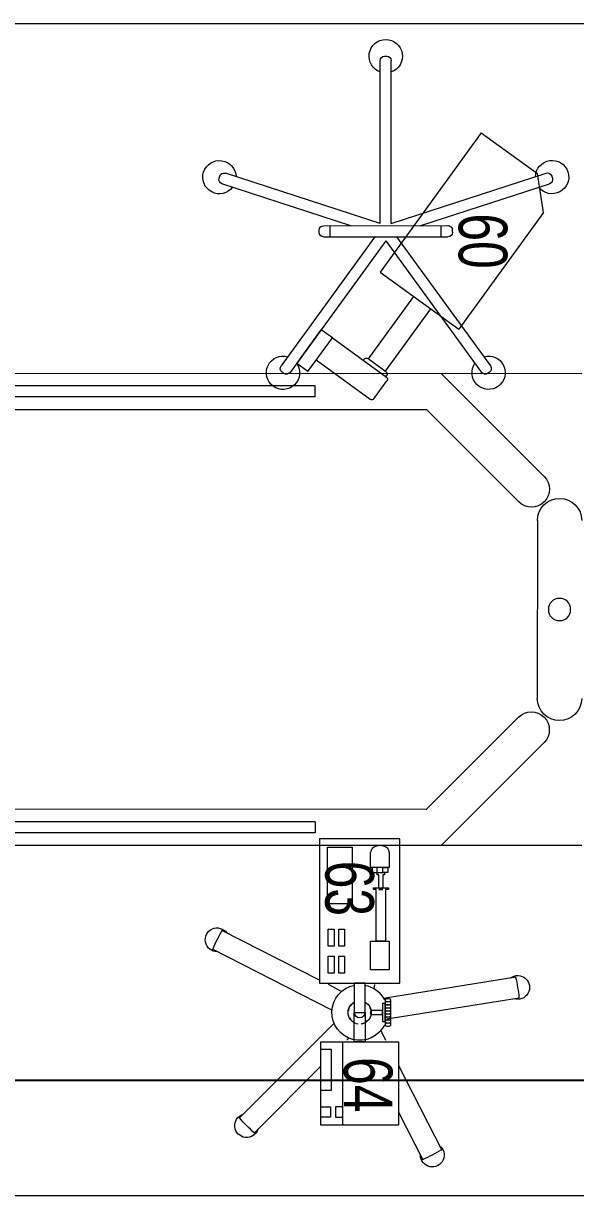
# Model space of a CAD drawing. Header units: metres. Extents: x -18745 to 220762, y -1579758 to -1356048.
# Drawn here: x 105085 to 106079, y -1462645 to -1460534 of the extents above; entities that cross this region are included whole.
import ezdxf

# ---------------------------------------------------------------- set-up
doc = ezdxf.new("R2010")
doc.units = ezdxf.units.M
doc.layers.get('0').update_dxf_attribs({"lineweight": 0})
doc.layers.add('A-100 - Copy$0$axes', color=8, linetype='Continuous')
for name, color, linetype, lineweight in [('A-100 - Copy$0$Medical Equipment and Furniture', 8, 'Continuous', 0), ('A-100 - Copy$0$Medical Equipment and Furniture1', 8, 'Continuous', 5), ('A-100 - Copy$0$Medical Equipment and Furniture2', 8, 'Continuous', 13)]:
    doc.layers.add(name, color=color, linetype=linetype, lineweight=lineweight)
doc.styles.add('A-100 - Copy$0$X3G_ENTITY_257CFD', font='swisscl.ttf', dxfattribs={"height": 200})

# ---------------------------------------------------------------- blocks, each defined once
blk = doc.blocks.new('A-100 - Copy$0$HF12177-P')
for p, q in [((0, 0), (-0.1724, 0.2372)), ((0, 0), (0.1724, 0.2372)), ((-0.0196, -0.007), (-0.1885, 0.2255)), ((0.0196, -0.007), (0.1885, 0.2255)), ((-0.12, -0.015), (-0.12, -0.019)), ((-0.112, -0.007), (0.112, -0.007)), ((-0.1, -0.007), (-0.1, -0.027)), ((0.1, -0.007), (0.1, -0.027)), ((0.12, -0.015), (0.12, -0.019)), ((-0.0631, -0.027), (-0.2951, -0.1024)), ((-0.01, -0.0308), (-0.2889, -0.1214)), ((-0.112, -0.027), (0.112, -0.027)), ((-0.01, -0.0308), (-0.01, -0.324)), ((0.01, -0.0308), (0.01, -0.324)), ((0.01, -0.0308), (0.2889, -0.1214)), ((0.0631, -0.027), (0.2951, -0.1024))]:
    blk.add_line(p, q)
for centre, radius, start, end in [((-0.1852, 0.2378), 0.03, 325.4712, 286.5288), ((0.1852, 0.2378), 0.03, 253.4712, 214.5288), ((-0.1821, 0.2302), 0.008, 126.3733, 216), ((0, -0.017), 0.315, 125.6267, 126.3733), ((-0.1788, 0.2325), 0.008, 36, 125.6267), ((0.1788, 0.2325), 0.008, 54.3733, 144), ((0, -0.017), 0.315, 53.6267, 54.3733), ((0.1821, 0.2302), 0.008, 324, 53.6267), ((-0.112, -0.015), 0.008, 90, 180), ((-0.112, -0.019), 0.008, 180, 270), ((0.112, -0.015), 0.008, 0, 90), ((0.112, -0.019), 0.008, 270, 0), ((-0.2996, -0.1144), 0.03, 37.4712, 358.5288), ((0.2996, -0.1144), 0.03, 181.4712, 142.5288), ((-0.2926, -0.11), 0.008, 108, 197.6267), ((0.2926, -0.11), 0.008, 342.3733, 72), ((0, -0.017), 0.315, 197.6267, 198.3733), ((-0.2914, -0.1138), 0.008, 198.3733, 288), ((0.2914, -0.1138), 0.008, 252, 341.6267), ((0, -0.017), 0.315, 341.6267, 342.3733), ((0, -0.332), 0.03, 109.4712, 70.5288), ((-0.002, -0.324), 0.008, 180, 269.6267), ((0, -0.017), 0.315, 269.6267, 270.3733), ((0.002, -0.324), 0.008, 270.3733, 0)]:
    blk.add_arc(centre, radius, start, end)
blk = doc.blocks.new('A-100 - Copy$0$MONITOR ARM PLAN')
for p, q in [((0.025, -0.49375, 0), (0.025, -0.18375, 0)), ((0.025, -0.18375, 0), (0.2, -0.18375, 0)), ((0.2, -0.44375, 0), (0.2, -0.18375, 0)), ((0.2, -0.44375, 0), (0.15, -0.49375, 0)), ((0.025, -0.49375, 0), (0.15, -0.49375, 0))]:
    blk.add_line(p, q)
at = {"layer": 'A-100 - Copy$0$Medical Equipment and Furniture1'}
for p, q in [((0.025, 0.0375), (0, 0.0375)), ((0, 0.0375), (0, -0.0375)), ((0.025, 0.0375), (0.025, -0.0375)), ((0.145, 0.0125), (0.025, 0.0125)), ((0.15, 0.0075), (0.15, -0.0325)), ((0.025, -0.0375), (0, -0.0375)), ((0.025, -0.0375), (0.145, -0.0375)), ((0.09375, -0.0375), (0.09375, -0.04)), ((0.14375, -0.0375), (0.14375, -0.04)), ((0.09875, -0.045), (0.13875, -0.045)), ((0.1, -0.045), (0.1, -0.18375)), ((0.1375, -0.045), (0.1375, -0.18375))]:
    blk.add_line(p, q, dxfattribs=at)
for centre, start, end in [((0.145, 0.0075, 0), 0, 90), ((0.09875, -0.04), 180, 270), ((0.13875, -0.04), 270, 360), ((0.145, -0.0325), 270, 0)]:
    blk.add_arc(centre, 0.005, start, end, dxfattribs=at)
blk = doc.blocks.new('A-100 - Copy$0$HF16786E-P')
at = {"layer": 'A-100 - Copy$0$Medical Equipment and Furniture1'}
for p, q in [((0, 0.425), (-2.14, 0.425)), ((-0.2531, 0.425), (-0.0678, 0.2397)), ((-0.48, 0.4025), (-1.66, 0.4025)), ((-0.48, 0.3825), (-0.48, 0.4025)), ((-0.48, 0.3825), (-1.66, 0.3825)), ((-0.28, 0.36), (-1.86, 0.36)), ((-0.28, 0.36), (-0.1137, 0.1937)), ((-0.08, -0.16), (-0.08, 0.16)), ((-0.1136, -0.1936), (-0.28, -0.36)), ((-0.0676, -0.2396), (-0.2531, -0.425)), ((-1.86, -0.36), (-0.28, -0.36)), ((-0.48, -0.3825), (-1.66, -0.3825)), ((-0.48, -0.3825), (-0.48, -0.4025)), ((-0.48, -0.4025), (-1.66, -0.4025)), ((-2.14, -0.425), (0, -0.425))]:
    blk.add_line(p, q, dxfattribs=at)
for points in [[(-0.48, 0.3825), (-0.48, 0.3825), (-0.48, 0.3825), (-0.48, 0.3825), (-0.48, 0.3825), (-0.48, 0.3825), (-0.48, 0.3825), (-0.48, 0.3825), (-0.48, 0.3825), (-0.48, 0.3825), (-0.48, 0.3825), (-0.48, 0.3825), (-0.48, 0.3825), (-0.48, 0.3825), (-0.48, 0.3825), (-0.48, 0.3825), (-0.48, 0.3825), (-0.48, 0.3825), (-0.48, 0.3825), (-0.48, 0.3825), (-0.48, 0.3825), (-0.48, 0.3825), (-0.48, 0.3825), (-0.48, 0.3825), (-0.48, 0.3825), (-0.48, 0.3825), (-0.48, 0.3825), (-0.48, 0.3825), (-0.48, 0.3825), (-0.48, 0.3825), (-0.48, 0.3825), (-0.48, 0.3825), (-0.48, 0.3825), (-0.48, 0.3825), (-0.48, 0.3825), (-0.48, 0.3825), (-0.48, 0.3825), (-0.48, 0.3825), (-0.48, 0.3825), (-0.48, 0.3825), (-0.48, 0.3825), (-0.48, 0.3825), (-0.48, 0.3825), (-0.48, 0.3825), (-0.48, 0.3825), (-0.48, 0.3825), (-0.48, 0.3825), (-0.48, 0.3825), (-0.48, 0.3825), (-0.48, 0.3825), (-0.48, 0.3825), (-0.48, 0.3825), (-0.48, 0.3825), (-0.48, 0.3825), (-0.48, 0.3825), (-0.48, 0.3825), (-0.48, 0.3825), (-0.48, 0.3825), (-0.48, 0.3825), (-0.48, 0.3825), (-0.48, 0.3825), (-0.48, 0.3825), (-0.48, 0.3825), (-0.48, 0.3825), (-0.48, 0.3825), (-0.48, 0.3825), (-0.48, 0.3825), (-0.48, 0.3825), (-0.48, 0.3825), (-0.48, 0.3825), (-0.48, 0.3825), (-0.48, 0.3825), (-0.48, 0.3825), (-0.48, 0.3825), (-0.48, 0.3825), (-0.48, 0.3825), (-0.48, 0.3825), (-0.48, 0.3825), (-0.48, 0.3825), (-0.48, 0.3825), (-0.48, 0.3825), (-0.48, 0.3825), (-0.48, 0.3825), (-0.48, 0.3825), (-0.48, 0.3825), (-0.48, 0.3825), (-0.48, 0.3825), (-0.48, 0.3825), (-0.48, 0.3825), (-0.48, 0.3825), (-0.48, 0.3825), (-0.48, 0.3825), (-0.48, 0.3825), (-0.48, 0.3825), (-0.48, 0.3825), (-0.48, 0.3825), (-0.48, 0.3825), (-0.48, 0.3825), (-0.48, 0.3825), (-0.48, 0.3825), (-0.48, 0.3825), (-0.48, 0.3825), (-0.48, 0.3825), (-0.48, 0.3825), (-0.48, 0.3825), (-0.48, 0.3825), (-0.48, 0.3825), (-0.48, 0.3825), (-0.48, 0.3825), (-0.48, 0.3825), (-0.48, 0.3825), (-0.48, 0.3825), (-0.48, 0.3825), (-0.48, 0.3825), (-0.48, 0.3825), (-0.48, 0.3825), (-0.48, 0.3825), (-0.48, 0.3825), (-0.48, 0.3825), (-0.48, 0.3825), (-0.48, 0.3825), (-0.48, 0.3825), (-0.48, 0.3825), (-0.48, 0.3825), (-0.48, 0.3825), (-0.48, 0.3825), (-0.48, 0.3825), (-0.48, 0.3825), (-0.48, 0.3825), (-0.48, 0.3825), (-0.48, 0.3825), (-0.48, 0.3825), (-0.48, 0.3825), (-0.48, 0.3825), (-0.48, 0.3825), (-0.48, 0.3825), (-0.48, 0.3825), (-0.48, 0.3825), (-0.48, 0.3825), (-0.48, 0.3825), (-0.48, 0.3825), (-0.48, 0.3825), (-0.48, 0.3825), (-0.48, 0.3825), (-0.48, 0.3825), (-0.48, 0.3825), (-0.48, 0.3825), (-0.48, 0.3825), (-0.48, 0.3825), (-0.48, 0.3825), (-0.48, 0.3825), (-0.48, 0.3825), (-0.48, 0.3825), (-0.48, 0.3825), (-0.48, 0.3825), (-0.48, 0.3825), (-0.48, 0.3825), (-0.48, 0.3825), (-0.48, 0.3825), (-0.48, 0.3825), (-0.48, 0.3825), (-0.48, 0.3825), (-0.48, 0.3825), (-0.48, 0.3825), (-0.48, 0.3825), (-0.48, 0.3825), (-0.48, 0.3825), (-0.48, 0.3825), (-0.48, 0.3825), (-0.48, 0.3825), (-0.48, 0.3825), (-0.48, 0.3825), (-0.48, 0.3825), (-0.48, 0.3825), (-0.48, 0.3825), (-0.48, 0.3825), (-0.48, 0.3825), (-0.48, 0.3825), (-0.48, 0.3825), (-0.48, 0.3825), (-0.48, 0.3825), (-0.48, 0.3825), (-0.48, 0.3825), (-0.48, 0.3825), (-0.48, 0.3825), (-0.48, 0.3825), (-0.48, 0.3825), (-0.48, 0.3825), (-0.48, 0.3825), (-0.48, 0.3825), (-0.48, 0.3825), (-0.48, 0.3825), (-0.48, 0.3825), (-0.48, 0.3825), (-0.48, 0.3825), (-0.48, 0.3825), (-0.48, 0.3825), (-0.48, 0.3825), (-0.48, 0.3825), (-0.48, 0.3825), (-0.48, 0.3825), (-0.48, 0.3825), (-0.48, 0.3825), (-0.48, 0.3825), (-0.48, 0.3825), (-0.48, 0.3825), (-0.48, 0.3825), (-0.48, 0.3825), (-0.48, 0.3825), (-0.48, 0.3825), (-0.48, 0.3825), (-0.48, 0.3825), (-0.48, 0.3825), (-0.48, 0.3825), (-0.48, 0.3825), (-0.48, 0.3825), (-0.48, 0.3825), (-0.48, 0.3825), (-0.48, 0.3825)], [(-0.48, 0.3825), (-0.48, 0.3825), (-0.48, 0.3825), (-0.48, 0.3825), (-0.48, 0.3825), (-0.48, 0.3825), (-0.48, 0.3825), (-0.48, 0.3825), (-0.48, 0.3825), (-0.48, 0.3825), (-0.48, 0.3825), (-0.48, 0.3825), (-0.48, 0.3825), (-0.48, 0.3825), (-0.48, 0.3825), (-0.48, 0.3825), (-0.48, 0.3825), (-0.48, 0.3825), (-0.48, 0.3825), (-0.48, 0.3825), (-0.48, 0.3825), (-0.48, 0.3825), (-0.48, 0.3825), (-0.48, 0.3825), (-0.48, 0.3825), (-0.48, 0.3825), (-0.48, 0.3825), (-0.48, 0.3825), (-0.48, 0.3825), (-0.48, 0.3825), (-0.48, 0.3825), (-0.48, 0.3825), (-0.48, 0.3825), (-0.48, 0.3825), (-0.48, 0.3825), (-0.48, 0.3825), (-0.48, 0.3825), (-0.48, 0.3825), (-0.48, 0.3825), (-0.48, 0.3825), (-0.48, 0.3825), (-0.48, 0.3825), (-0.48, 0.3825), (-0.48, 0.3825), (-0.48, 0.3825), (-0.48, 0.3825), (-0.48, 0.3825), (-0.48, 0.3825), (-0.48, 0.3825), (-0.48, 0.3825), (-0.48, 0.3825), (-0.48, 0.3825), (-0.48, 0.3825), (-0.48, 0.3825), (-0.48, 0.3825), (-0.48, 0.3825), (-0.48, 0.3825), (-0.48, 0.3825), (-0.48, 0.3825), (-0.48, 0.3825), (-0.48, 0.3825), (-0.48, 0.3825), (-0.48, 0.3825), (-0.48, 0.3825), (-0.48, 0.3825), (-0.48, 0.3825), (-0.48, 0.3825), (-0.48, 0.3825), (-0.48, 0.3825), (-0.48, 0.3825), (-0.48, 0.3825), (-0.48, 0.3825), (-0.48, 0.3825), (-0.48, 0.3825), (-0.48, 0.3825), (-0.48, 0.3825), (-0.48, 0.3825), (-0.48, 0.3825), (-0.48, 0.3825), (-0.48, 0.3825), (-0.48, 0.3825), (-0.48, 0.3825), (-0.48, 0.3825), (-0.48, 0.3825), (-0.48, 0.3825), (-0.48, 0.3825), (-0.48, 0.3825), (-0.48, 0.3825), (-0.48, 0.3825), (-0.48, 0.3825), (-0.48, 0.3825), (-0.48, 0.3825), (-0.48, 0.3825), (-0.48, 0.3825), (-0.48, 0.3825), (-0.48, 0.3825), (-0.48, 0.3825), (-0.48, 0.3825), (-0.48, 0.3825), (-0.48, 0.3825), (-0.48, 0.3825), (-0.48, 0.3825), (-0.48, 0.3825), (-0.48, 0.3825), (-0.48, 0.3825), (-0.48, 0.3825), (-0.48, 0.3825), (-0.48, 0.3825), (-0.48, 0.3825), (-0.48, 0.3825), (-0.48, 0.3825), (-0.48, 0.3825), (-0.48, 0.3825), (-0.48, 0.3825), (-0.48, 0.3825), (-0.48, 0.3825), (-0.48, 0.3825), (-0.48, 0.3825), (-0.48, 0.3825), (-0.48, 0.3825), (-0.48, 0.3825), (-0.48, 0.3825), (-0.48, 0.3825), (-0.48, 0.3825), (-0.48, 0.3825), (-0.48, 0.3825), (-0.48, 0.3825), (-0.48, 0.3825), (-0.48, 0.3825), (-0.48, 0.3825), (-0.48, 0.3825), (-0.48, 0.3825), (-0.48, 0.3825), (-0.48, 0.3825), (-0.48, 0.3825), (-0.48, 0.3825), (-0.48, 0.3825), (-0.48, 0.3825), (-0.48, 0.3825), (-0.48, 0.3825), (-0.48, 0.3825), (-0.48, 0.3825), (-0.48, 0.3825), (-0.48, 0.3825), (-0.48, 0.3825), (-0.48, 0.3825), (-0.48, 0.3825), (-0.48, 0.3825), (-0.48, 0.3825), (-0.48, 0.3825), (-0.48, 0.3825), (-0.48, 0.3825), (-0.48, 0.3825), (-0.48, 0.3825), (-0.48, 0.3825), (-0.48, 0.3825), (-0.48, 0.3825), (-0.48, 0.3825), (-0.48, 0.3825), (-0.48, 0.3825), (-0.48, 0.3825), (-0.48, 0.3825), (-0.48, 0.3825), (-0.48, 0.3825), (-0.48, 0.3825), (-0.48, 0.3825), (-0.48, 0.3825), (-0.48, 0.3825), (-0.48, 0.3825), (-0.48, 0.3825), (-0.48, 0.3825), (-0.48, 0.3825), (-0.48, 0.3825), (-0.48, 0.3825), (-0.48, 0.3825), (-0.48, 0.3825), (-0.48, 0.3825), (-0.48, 0.3825), (-0.48, 0.3825), (-0.48, 0.3825), (-0.48, 0.3825), (-0.48, 0.3825), (-0.48, 0.3825), (-0.48, 0.3825), (-0.48, 0.3825), (-0.48, 0.3825), (-0.48, 0.3825), (-0.48, 0.3825), (-0.48, 0.3825), (-0.48, 0.3825), (-0.48, 0.3825), (-0.48, 0.3825), (-0.48, 0.3825), (-0.48, 0.3825), (-0.48, 0.3825), (-0.48, 0.3825), (-0.48, 0.3825), (-0.48, 0.3825), (-0.48, 0.3825), (-0.48, 0.3825), (-0.48, 0.3825), (-0.48, 0.3825), (-0.48, 0.3825), (-0.48, 0.3825), (-0.48, 0.3825), (-0.48, 0.3825), (-0.48, 0.3825), (-0.48, 0.3825), (-0.48, 0.3825), (-0.48, 0.3825), (-0.48, 0.3825), (-0.48, 0.3825), (-0.48, 0.3825), (-0.48, 0.3825)], [(-0.48, 0.3825), (-0.48, 0.3825), (-0.48, 0.3825), (-0.48, 0.3825), (-0.48, 0.3825), (-0.48, 0.3825), (-0.48, 0.3825), (-0.48, 0.3825), (-0.48, 0.3825), (-0.48, 0.3825), (-0.48, 0.3825), (-0.48, 0.3825), (-0.48, 0.3825), (-0.48, 0.3825), (-0.48, 0.3825), (-0.48, 0.3825), (-0.48, 0.3825), (-0.48, 0.3825), (-0.48, 0.3825), (-0.48, 0.3825), (-0.48, 0.3825), (-0.48, 0.3825), (-0.48, 0.3825), (-0.48, 0.3825), (-0.48, 0.3825), (-0.48, 0.3825), (-0.48, 0.3825), (-0.48, 0.3825), (-0.48, 0.3825), (-0.48, 0.3825), (-0.48, 0.3825), (-0.48, 0.3825), (-0.48, 0.3825), (-0.48, 0.3825), (-0.48, 0.3825), (-0.48, 0.3825), (-0.48, 0.3825), (-0.48, 0.3825), (-0.48, 0.3825), (-0.48, 0.3825), (-0.48, 0.3825), (-0.48, 0.3825), (-0.48, 0.3825), (-0.48, 0.3825), (-0.48, 0.3825), (-0.48, 0.3825), (-0.48, 0.3825), (-0.48, 0.3825), (-0.48, 0.3825), (-0.48, 0.3825), (-0.48, 0.3825), (-0.48, 0.3825), (-0.48, 0.3825), (-0.48, 0.3825), (-0.48, 0.3825), (-0.48, 0.3825), (-0.48, 0.3825), (-0.48, 0.3825), (-0.48, 0.3825), (-0.48, 0.3825), (-0.48, 0.3825), (-0.48, 0.3825), (-0.48, 0.3825), (-0.48, 0.3825), (-0.48, 0.3825), (-0.48, 0.3825), (-0.48, 0.3825), (-0.48, 0.3825), (-0.48, 0.3825), (-0.48, 0.3825), (-0.48, 0.3825), (-0.48, 0.3825), (-0.48, 0.3825), (-0.48, 0.3825), (-0.48, 0.3825), (-0.48, 0.3825), (-0.48, 0.3825), (-0.48, 0.3825), (-0.48, 0.3825), (-0.48, 0.3825), (-0.48, 0.3825), (-0.48, 0.3825), (-0.48, 0.3825), (-0.48, 0.3825), (-0.48, 0.3825), (-0.48, 0.3825), (-0.48, 0.3825), (-0.48, 0.3825), (-0.48, 0.3825), (-0.48, 0.3825), (-0.48, 0.3825), (-0.48, 0.3825), (-0.48, 0.3825), (-0.48, 0.3825), (-0.48, 0.3825), (-0.48, 0.3825), (-0.48, 0.3825), (-0.48, 0.3825), (-0.48, 0.3825), (-0.48, 0.3825), (-0.48, 0.3825), (-0.48, 0.3825), (-0.48, 0.3825), (-0.48, 0.3825), (-0.48, 0.3825), (-0.48, 0.3825), (-0.48, 0.3825), (-0.48, 0.3825), (-0.48, 0.3825), (-0.48, 0.3825), (-0.48, 0.3825), (-0.48, 0.3825), (-0.48, 0.3825), (-0.48, 0.3825), (-0.48, 0.3825), (-0.48, 0.3825), (-0.48, 0.3825), (-0.48, 0.3825), (-0.48, 0.3825), (-0.48, 0.3825), (-0.48, 0.3825), (-0.48, 0.3825), (-0.48, 0.3825), (-0.48, 0.3825), (-0.48, 0.3825), (-0.48, 0.3825), (-0.48, 0.3825), (-0.48, 0.3825), (-0.48, 0.3825), (-0.48, 0.3825), (-0.48, 0.3825), (-0.48, 0.3825), (-0.48, 0.3825), (-0.48, 0.3825), (-0.48, 0.3825), (-0.48, 0.3825), (-0.48, 0.3825), (-0.48, 0.3825), (-0.48, 0.3825), (-0.48, 0.3825), (-0.48, 0.3825), (-0.48, 0.3825), (-0.48, 0.3825), (-0.48, 0.3825), (-0.48, 0.3825), (-0.48, 0.3825), (-0.48, 0.3825), (-0.48, 0.3825), (-0.48, 0.3825), (-0.48, 0.3825), (-0.48, 0.3825), (-0.48, 0.3825), (-0.48, 0.3825), (-0.48, 0.3825), (-0.48, 0.3825), (-0.48, 0.3825), (-0.48, 0.3825), (-0.48, 0.3825), (-0.48, 0.3825), (-0.48, 0.3825), (-0.48, 0.3825), (-0.48, 0.3825), (-0.48, 0.3825), (-0.48, 0.3825), (-0.48, 0.3825), (-0.48, 0.3825), (-0.48, 0.3825), (-0.48, 0.3825), (-0.48, 0.3825), (-0.48, 0.3825), (-0.48, 0.3825), (-0.48, 0.3825), (-0.48, 0.3825), (-0.48, 0.3825), (-0.48, 0.3825), (-0.48, 0.3825), (-0.48, 0.3825), (-0.48, 0.3825), (-0.48, 0.3825), (-0.48, 0.3825), (-0.48, 0.3825), (-0.48, 0.3825), (-0.48, 0.3825), (-0.48, 0.3825), (-0.48, 0.3825), (-0.48, 0.3825), (-0.48, 0.3825), (-0.48, 0.3825), (-0.48, 0.3825), (-0.48, 0.3825), (-0.48, 0.3825), (-0.48, 0.3825), (-0.48, 0.3825), (-0.48, 0.3825), (-0.48, 0.3825), (-0.48, 0.3825), (-0.48, 0.3825), (-0.48, 0.3825), (-0.48, 0.3825), (-0.48, 0.3825), (-0.48, 0.3825), (-0.48, 0.3825), (-0.48, 0.3825), (-0.48, 0.3825), (-0.48, 0.3825), (-0.48, 0.3825), (-0.48, 0.3825), (-0.48, 0.3825), (-0.48, 0.3825), (-0.48, 0.3825), (-0.48, 0.3825), (-0.48, 0.3825), (-0.48, 0.3825), (-0.48, 0.3825), (-0.48, 0.3825), (-0.48, 0.3825), (-0.48, 0.3825), (-0.48, 0.3825), (-0.48, 0.3825), (-0.48, 0.3825), (-0.48, 0.3825), (-0.48, 0.3825), (-0.48, 0.3825), (-0.48, 0.3825), (-0.48, 0.3825), (-0.48, 0.3825), (-0.48, 0.3825), (-0.48, 0.3825), (-0.48, 0.3825), (-0.48, 0.3825), (-0.48, 0.3825), (-0.48, 0.3825), (-0.48, 0.3825), (-0.48, 0.3825), (-0.48, 0.3825), (-0.48, 0.3825), (-0.48, 0.3825), (-0.48, 0.3825), (-0.48, 0.3825), (-0.48, 0.3825), (-0.48, 0.3825), (-0.48, 0.3825), (-0.48, 0.3825), (-0.48, 0.3825), (-0.48, 0.3825), (-0.48, 0.3825), (-0.48, 0.3825), (-0.48, 0.3825), (-0.48, 0.3825), (-0.48, 0.3825), (-0.48, 0.3825), (-0.48, 0.3825), (-0.48, 0.3825), (-0.48, 0.3825), (-0.48, 0.3825), (-0.48, 0.3825), (-0.48, 0.3825), (-0.48, 0.3825), (-0.48, 0.3825), (-0.48, 0.3825), (-0.48, 0.3825), (-0.48, 0.3825), (-0.48, 0.3825), (-0.48, 0.3825), (-0.48, 0.3825), (-0.48, 0.3825), (-0.48, 0.3825), (-0.48, 0.3825), (-0.48, 0.3825), (-0.48, 0.3825), (-0.48, 0.3825), (-0.48, 0.3825), (-0.48, 0.3825), (-0.48, 0.3825), (-0.48, 0.3825), (-0.48, 0.3825), (-0.48, 0.3825)]]:
    blk.add_lwpolyline(points, close=True, dxfattribs=at)
for points in [[(-0.48, 0.3825), (-0.48, 0.3825), (-0.48, 0.3825), (-0.48, 0.3825), (-0.48, 0.3825), (-0.48, 0.3825), (-0.48, 0.3825), (-0.48, 0.3825)], [(-0.48, 0.3825), (-0.48, 0.3825), (-0.48, 0.3825), (-0.48, 0.3825), (-0.48, 0.3825), (-0.48, 0.3825), (-0.48, 0.3825), (-0.48, 0.3825), (-0.48, 0.3825), (-0.48, 0.3825), (-0.48, 0.3825), (-0.48, 0.3825), (-0.48, 0.3825), (-0.48, 0.3825), (-0.48, 0.3825), (-0.48, 0.3825), (-0.48, 0.3825), (-0.48, 0.3825), (-0.48, 0.3825), (-0.48, 0.3825), (-0.48, 0.3825), (-0.48, 0.3825), (-0.48, 0.3825), (-0.48, 0.3825), (-0.48, 0.3825), (-0.48, 0.3825), (-0.48, 0.3825), (-0.48, 0.3825), (-0.48, 0.3825), (-0.48, 0.3825), (-0.48, 0.3825), (-0.48, 0.3825), (-0.48, 0.3825), (-0.48, 0.3825), (-0.48, 0.3825), (-0.48, 0.3825), (-0.48, 0.3825), (-0.48, 0.3825), (-0.48, 0.3825), (-0.48, 0.3825), (-0.48, 0.3825), (-0.48, 0.3825), (-0.48, 0.3825), (-0.48, 0.3825), (-0.48, 0.3825), (-0.48, 0.3825), (-0.48, 0.3825), (-0.48, 0.3825), (-0.48, 0.3825), (-0.48, 0.3825), (-0.48, 0.3825), (-0.48, 0.3825), (-0.48, 0.3825), (-0.48, 0.3825), (-0.48, 0.3825), (-0.48, 0.3825), (-0.48, 0.3825), (-0.48, 0.3825), (-0.48, 0.3825), (-0.48, 0.3825), (-0.48, 0.3825), (-0.48, 0.3825), (-0.48, 0.3825), (-0.48, 0.3825), (-0.48, 0.3825), (-0.48, 0.3825), (-0.48, 0.3825), (-0.48, 0.3825), (-0.48, 0.3825), (-0.48, 0.3825), (-0.48, 0.3825), (-0.48, 0.3825), (-0.48, 0.3825), (-0.48, 0.3825), (-0.48, 0.3825), (-0.48, 0.3825), (-0.48, 0.3825), (-0.48, 0.3825), (-0.48, 0.3825), (-0.48, 0.3825), (-0.48, 0.3825), (-0.48, 0.3825), (-0.48, 0.3825), (-0.48, 0.3825), (-0.48, 0.3825), (-0.48, 0.3825), (-0.48, 0.3825), (-0.48, 0.3825), (-0.48, 0.3825), (-0.48, 0.3825), (-0.48, 0.3825), (-0.48, 0.3825), (-0.48, 0.3825), (-0.48, 0.3825), (-0.48, 0.3825), (-0.48, 0.3825), (-0.48, 0.3825), (-0.48, 0.3825), (-0.48, 0.3825), (-0.48, 0.3825), (-0.48, 0.3825), (-0.48, 0.3825), (-0.48, 0.3825), (-0.48, 0.3825), (-0.48, 0.3825), (-0.48, 0.3825), (-0.48, 0.3825), (-0.48, 0.3825), (-0.48, 0.3825), (-0.48, 0.3825), (-0.48, 0.3825)], [(-0.48, 0.3825), (-0.48, 0.3825), (-0.48, 0.3825), (-0.48, 0.3825), (-0.48, 0.3825), (-0.48, 0.3825), (-0.48, 0.3825), (-0.48, 0.3825), (-0.48, 0.3825), (-0.48, 0.3825), (-0.48, 0.3825), (-0.48, 0.3825), (-0.48, 0.3825), (-0.48, 0.3825), (-0.48, 0.3825), (-0.48, 0.3825), (-0.48, 0.3825)], [(-0.48, 0.3825), (-0.48, 0.3825), (-0.48, 0.3825), (-0.48, 0.3825), (-0.48, 0.3825), (-0.48, 0.3825), (-0.48, 0.3825)], [(-0.48, 0.3825), (-0.48, 0.3825), (-0.48, 0.3825), (-0.48, 0.3825), (-0.48, 0.3825), (-0.48, 0.3825), (-0.48, 0.3825), (-0.48, 0.3825), (-0.48, 0.3825), (-0.48, 0.3825), (-0.48, 0.3825), (-0.48, 0.3825)], [(-0.48, 0.3825), (-0.48, 0.3825), (-0.48, 0.3825), (-0.48, 0.3825), (-0.48, 0.3825), (-0.48, 0.3825), (-0.48, 0.3825), (-0.48, 0.3825), (-0.48, 0.3825), (-0.48, 0.3825), (-0.48, 0.3825), (-0.48, 0.3825), (-0.48, 0.3825), (-0.48, 0.3825), (-0.48, 0.3825), (-0.48, 0.3825), (-0.48, 0.3825), (-0.48, 0.3825), (-0.48, 0.3825), (-0.48, 0.3825), (-0.48, 0.3825), (-0.48, 0.3825), (-0.48, 0.3825), (-0.48, 0.3825), (-0.48, 0.3825), (-0.48, 0.3825), (-0.48, 0.3825), (-0.48, 0.3825), (-0.48, 0.3825), (-0.48, 0.3825), (-0.48, 0.3825), (-0.48, 0.3825), (-0.48, 0.3825), (-0.48, 0.3825), (-0.48, 0.3825), (-0.48, 0.3825), (-0.48, 0.3825), (-0.48, 0.3825), (-0.48, 0.3825), (-0.48, 0.3825), (-0.48, 0.3825), (-0.48, 0.3825), (-0.48, 0.3825), (-0.48, 0.3825), (-0.48, 0.3825), (-0.48, 0.3825), (-0.48, 0.3825), (-0.48, 0.3825), (-0.48, 0.3825), (-0.48, 0.3825), (-0.48, 0.3825), (-0.48, 0.3825), (-0.48, 0.3825), (-0.48, 0.3825), (-0.48, 0.3825), (-0.48, 0.3825), (-0.48, 0.3825), (-0.48, 0.3825), (-0.48, 0.3825), (-0.48, 0.3825), (-0.48, 0.3825), (-0.48, 0.3825), (-0.48, 0.3825), (-0.48, 0.3825), (-0.48, 0.3825), (-0.48, 0.3825), (-0.48, 0.3825), (-0.48, 0.3825), (-0.48, 0.3825), (-0.48, 0.3825), (-0.48, 0.3825), (-0.48, 0.3825), (-0.48, 0.3825), (-0.48, 0.3825), (-0.48, 0.3825), (-0.48, 0.3825), (-0.48, 0.3825), (-0.48, 0.3825), (-0.48, 0.3825), (-0.48, 0.3825), (-0.48, 0.3825), (-0.48, 0.3825), (-0.48, 0.3825), (-0.48, 0.3825), (-0.48, 0.3825), (-0.48, 0.3825), (-0.48, 0.3825), (-0.48, 0.3825), (-0.48, 0.3825)], [(-0.48, 0.3825), (-0.48, 0.3825), (-0.48, 0.3825), (-0.48, 0.3825), (-0.48, 0.3825), (-0.48, 0.3825), (-0.48, 0.3825), (-0.48, 0.3825), (-0.48, 0.3825), (-0.48, 0.3825), (-0.48, 0.3825), (-0.48, 0.3825), (-0.48, 0.3825), (-0.48, 0.3825), (-0.48, 0.3825), (-0.48, 0.3825), (-0.48, 0.3825), (-0.48, 0.3825), (-0.48, 0.3825), (-0.48, 0.3825), (-0.48, 0.3825), (-0.48, 0.3825), (-0.48, 0.3825), (-0.48, 0.3825), (-0.48, 0.3825), (-0.48, 0.3825), (-0.48, 0.3825), (-0.48, 0.3825), (-0.48, 0.3825), (-0.48, 0.3825), (-0.48, 0.3825), (-0.48, 0.3825), (-0.48, 0.3825), (-0.48, 0.3825), (-0.48, 0.3825), (-0.48, 0.3825), (-0.48, 0.3825), (-0.48, 0.3825), (-0.48, 0.3825), (-0.48, 0.3825), (-0.48, 0.3825), (-0.48, 0.3825), (-0.48, 0.3825), (-0.48, 0.3825), (-0.48, 0.3825), (-0.48, 0.3825), (-0.48, 0.3825), (-0.48, 0.3825), (-0.48, 0.3825), (-0.48, 0.3825), (-0.48, 0.3825), (-0.48, 0.3825), (-0.48, 0.3825), (-0.48, 0.3825)], [(-0.48, 0.3825), (-0.48, 0.3825), (-0.48, 0.3825), (-0.48, 0.3825), (-0.48, 0.3825), (-0.48, 0.3825), (-0.48, 0.3825), (-0.48, 0.3825), (-0.48, 0.3825), (-0.48, 0.3825)], [(-0.48, 0.3825), (-0.48, 0.3825), (-0.48, 0.3825), (-0.48, 0.3825), (-0.48, 0.3825), (-0.48, 0.3825), (-0.48, 0.3825), (-0.48, 0.3825), (-0.48, 0.3825), (-0.48, 0.3825)], [(-0.48, 0.3825), (-0.48, 0.3825), (-0.48, 0.3825), (-0.48, 0.3825), (-0.48, 0.3825), (-0.48, 0.3825), (-0.48, 0.3825), (-0.48, 0.3825), (-0.48, 0.3825), (-0.48, 0.3825), (-0.48, 0.3825), (-0.48, 0.3825), (-0.48, 0.3825), (-0.48, 0.3825), (-0.48, 0.3825)], [(-0.48, 0.3825), (-0.48, 0.3825), (-0.48, 0.3825), (-0.48, 0.3825), (-0.48, 0.3825), (-0.48, 0.3825), (-0.48, 0.3825), (-0.48, 0.3825), (-0.48, 0.3825), (-0.48, 0.3825)], [(-0.48, 0.3825), (-0.48, 0.3825), (-0.48, 0.3825), (-0.48, 0.3825), (-0.48, 0.3825), (-0.48, 0.3825), (-0.48, 0.3825)], [(-0.48, 0.3825), (-0.48, 0.3825), (-0.48, 0.3825), (-0.48, 0.3825), (-0.48, 0.3825), (-0.48, 0.3825), (-0.48, 0.3825), (-0.48, 0.3825), (-0.48, 0.3825), (-0.48, 0.3825)], [(-0.48, 0.3825), (-0.48, 0.3825), (-0.48, 0.3825), (-0.48, 0.3825), (-0.48, 0.3825), (-0.48, 0.3825), (-0.48, 0.3825), (-0.48, 0.3825), (-0.48, 0.3825), (-0.48, 0.3825), (-0.48, 0.3825), (-0.48, 0.3825), (-0.48, 0.3825), (-0.48, 0.3825), (-0.48, 0.3825), (-0.48, 0.3825), (-0.48, 0.3825), (-0.48, 0.3825)], [(-0.48, 0.3825), (-0.48, 0.3825), (-0.48, 0.3825), (-0.48, 0.3825), (-0.48, 0.3825), (-0.48, 0.3825), (-0.48, 0.3825), (-0.48, 0.3825), (-0.48, 0.3825)]]:
    blk.add_lwpolyline(points, dxfattribs=at)
blk.add_circle((-0.04, 0), 0.02, dxfattribs=at)
for centre, radius, start, end in [((-0.0908, 0.2167), 0.0325, 225, 45), ((-0.04, 0.16), 0.04, 0, 180), ((-0.04, -0.16), 0.04, 180, 0), ((-0.0906, -0.2166), 0.0325, 315, 135)]:
    blk.add_arc(centre, radius, start, end, dxfattribs=at)
blk = doc.blocks.new('A-100 - Copy$0$Syringe')
at = {"layer": 'A-100 - Copy$0$Medical Equipment and Furniture2'}
for points in [[(42.9739, -11.5277), (42.7139, -11.5277), (42.7139, -11.3827), (42.9739, -11.3827), (42.9739, -11.5277)], [(42.7384, -11.5086), (42.7658, -11.5086), (42.7658, -11.475), (42.7384, -11.475)], [(42.779, -11.4899), (42.779, -11.487), (42.7748, -11.487), (42.7748, -11.5), (42.779, -11.5), (42.779, -11.497)], [(42.8023, -11.4899), (42.779, -11.4899)], [(42.779, -11.497), (42.8023, -11.497)], [(42.8055, -11.4851), (42.8055, -11.48), (42.8023, -11.48), (42.8023, -11.5069), (42.8055, -11.5069), (42.8055, -11.5019)], [(42.8055, -11.5019), (42.8984, -11.5019), (42.8984, -11.4851), (42.8055, -11.4851)], [(42.8055, -11.4899), (42.8055, -11.497)], [(42.8055, -11.497), (42.8055, -11.4899)], [(42.8055, -11.497), (42.8055, -11.4899)]]:
    blk.add_lwpolyline(points, dxfattribs=at)
for points in [[(42.8312, -11.3974), (42.7289, -11.3974), (42.7289, -11.4415), (42.8312, -11.4415)], [(42.9073, -11.3985), (42.8765, -11.3985), (42.8765, -11.4091), (42.9073, -11.4091)], [(42.956, -11.3985), (42.9252, -11.3985), (42.9252, -11.4091), (42.956, -11.4091)], [(42.9073, -11.4175), (42.8765, -11.4175), (42.8765, -11.4281), (42.9073, -11.4281)], [(42.956, -11.4175), (42.9252, -11.4175), (42.9252, -11.4281), (42.956, -11.4281)], [(42.7748, -11.487), (42.7658, -11.487), (42.7658, -11.4777), (42.7748, -11.4777)], [(42.9498, -11.475), (42.8984, -11.475), (42.8984, -11.5086), (42.9498, -11.5086)], [(42.7748, -11.4967), (42.7658, -11.4967), (42.7658, -11.5059), (42.7748, -11.5059)]]:
    blk.add_lwpolyline(points, close=True, dxfattribs=at)
at = {"layer": 'A-100 - Copy$0$Medical Equipment and Furniture2', "extrusion": (0, 0, -1)}
blk.add_ellipse((42.7384, -11.4918), major_axis=(0, 0.0168), ratio=0.733735, start_param=3.141593, end_param=6.283185, dxfattribs=at)
blk = doc.blocks.new('A-100 - Copy$0$Infusion')
at = {"layer": 'A-100 - Copy$0$Medical Equipment and Furniture2'}
for points in [[(43.0793, -11.3852), (43.0793, -11.5252), (43.2293, -11.5252), (43.2293, -11.3852), (43.0793, -11.3852)], [(43.1962, -11.4242), (43.1962, -11.4114), (43.215, -11.4114), (43.215, -11.4242)]]:
    blk.add_lwpolyline(points, dxfattribs=at)
for points in [[(43.0793, -11.3852), (43.0793, -11.4242), (43.2293, -11.4242), (43.2293, -11.3852)], [(43.0927, -11.3852), (43.0927, -11.404), (43.1673, -11.404), (43.1673, -11.3852)], [(43.1962, -11.3852), (43.1962, -11.4027), (43.215, -11.4027), (43.215, -11.3852)]]:
    blk.add_lwpolyline(points, close=True, dxfattribs=at)
blk = doc.blocks.new('A-100 - Copy$0$Infusion Syringe')
at = {"layer": 'A-100 - Copy$0$Medical Equipment and Furniture1'}
for p, q in [((43.0225, -11.4053), (42.9127, -11.1899)), ((42.9683, -11.3827), (42.8788, -11.2071)), ((43.0459, -11.409), (43.2169, -11.238)), ((43.1234, -11.3852), (43.2437, -11.2649)), ((42.9886, -11.4225), (42.9765, -11.3988)), ((43.0124, -11.4411), (43.017, -11.4365)), ((43.0234, -11.4354), (43.017, -11.4365)), ((43.0728, -11.4359), (43.0766, -11.432)), ((42.9753, -11.4431), (42.9739, -11.4433)), ((43.0357, -11.4374), (43.0414, -11.4403)), ((43.0444, -11.4461), (43.0414, -11.4403)), ((43.0463, -11.4583), (43.0453, -11.4647)), ((43.0175, -11.473), (43.0233, -11.476)), ((43.0297, -11.4749), (43.0233, -11.476)), ((43.0407, -11.4693), (43.0453, -11.4647)), ((43.0791, -11.4595), (43.0793, -11.4596)), ((43.0006, -11.498), (42.9627, -11.7368)), ((42.9838, -11.4812), (42.9765, -11.4824)), ((43.0592, -11.4932), (43.0766, -11.502)), ((43.0381, -11.5039), (43.0003, -11.7427)), ((43.1221, -11.5252), (43.2746, -11.6029)), ((43.2058, -11.5252), (43.2919, -11.5691))]:
    blk.add_line(p, q, dxfattribs=at)
for points in [[(43.0266, -11.4455), (43.0266, -11.4649), (42.9739, -11.4649), (42.9739, -11.4455)], [(43.0266, -11.4455), (43.0266, -11.4649), (43.0793, -11.4649), (43.0793, -11.4455)], [(43.043, -11.4963), (43.043, -11.5009), (43.0102, -11.5009), (43.0102, -11.4963)]]:
    blk.add_lwpolyline(points, close=True, dxfattribs=at)
for points in [[(43.0302, -11.4759), (43.0302, -11.4963), (43.0229, -11.4963), (43.0229, -11.4759)], [(43.0046, -11.5009), (43.0485, -11.5009)], [(43.0485, -11.5116), (43.0046, -11.5116)]]:
    blk.add_lwpolyline(points, dxfattribs=at)
for centre, radius, start, end in [((42.8958, -11.1985), 0.0214, 359.734, 234.266), ((43.0266, -11.4552), 0.2881, 113.2187, 120.7813), ((43.2303, -11.2515), 0.0214, 287.734, 162.266), ((43.0266, -11.4552), 0.2881, 41.2187, 48.7813), ((43.0266, -11.4552), 0.0501, 296.8163, 169.3714), ((43.0266, -11.4552), 0.021, 6.8276, 152.4616), ((43.0266, -11.4552), 0.021, 207.5384, 353.1724), ((43.0266, -11.4552), 0.00972, 270, 90), ((43.0266, -11.4552), 0.0501, 190.6286, 243.1837), ((43.2833, -11.586), 0.0214, 215.734, 90.266), ((43.0266, -11.4552), 0.2881, 329.2187, 336.7813), ((42.9815, -11.7398), 0.0214, 143.734, 18.266), ((43.0266, -11.4552), 0.2881, 257.2187, 264.7813)]:
    blk.add_arc(centre, radius, start, end, dxfattribs=at)
for centre in [(43.0046, -11.5062), (43.0101, -11.5062), (43.0156, -11.5062), (43.0211, -11.5062), (43.0266, -11.5062), (43.0321, -11.5062), (43.0375, -11.5062), (43.043, -11.5062), (43.0485, -11.5062)]:
    blk.add_ellipse(centre, major_axis=(0, -0.00537), ratio=0.510594, start_param=3.141593, end_param=9.424778, dxfattribs=at)
for name in ['A-100 - Copy$0$Syringe', 'A-100 - Copy$0$Infusion']:
    blk.add_blockref(name, (0, 0), dxfattribs=at)
blk = doc.blocks.new('A-100 - Copy')
at = {"layer": 'A-100 - Copy$0$axes'}
blk.add_line((215702.3, -1462437.7, 2.4), (83332.8, -1462437.7, 2.4), dxfattribs=at)
at = {"layer": 'A-100 - Copy$0$Medical Equipment and Furniture'}
for p, q in [((103700.1, -1460534.4, 2.4), (106200.1, -1460534.4, 2.4)), ((103700.1, -1462644.6, 2.4), (106200.1, -1462644.6, 2.4))]:
    blk.add_line(p, q, dxfattribs=at)
at = {"layer": 'A-100 - Copy$0$Medical Equipment and Furniture', "extrusion": (1.39405e-12, 1.92689e-13, -1), "xscale": 1000.000000000001, "yscale": 1000.000000000001, "zscale": -1000, "rotation": 179.9850316752829}
blk.add_blockref('A-100 - Copy$0$HF12177-P', (-105737.3, -1460925.5, -2.4), dxfattribs=at)
at = {"layer": 'A-100 - Copy$0$Medical Equipment and Furniture', "zscale": 1000}
for name, p, xscale, yscale, rotation in [('A-100 - Copy$0$MONITOR ARM PLAN', (105599, -1461116.1, 2.4), -999.9999999999982, 999.9999999999982, 144.0149683247205), ('A-100 - Copy$0$HF16786E-P', (106090.3, -1461589.5, 2.4), -1000.000000000001, 1000.000000000001, 179.9850063405835), ('A-100 - Copy$0$Infusion Syringe', (94235.1, -1419288.4, 2.4), -1000.000000000003, 1000.000000000003, 90)]:
    blk.add_blockref(name, p, dxfattribs=dict(at, xscale=xscale, yscale=yscale, rotation=rotation))
at = {"layer": 'A-100 - Copy$0$Medical Equipment and Furniture', "char_height": 87.47, "attachment_point": 8, "rotation": 270, "style": 'A-100 - Copy$0$X3G_ENTITY_257CFD'}
for s, insert in [('60', (105867.5, -1460926.2, 2.4)), ('63', (105627.2, -1462091.6, 2.4)), ('64', (105660.6, -1462445.2, 2.4))]:
    blk.add_mtext(s, dxfattribs=dict(at, insert=insert))

msp = doc.modelspace()

# ---------------------------------------------------------------- block references
msp.add_blockref('A-100 - Copy', (0, 0))

doc.saveas('drawing.dxf')
